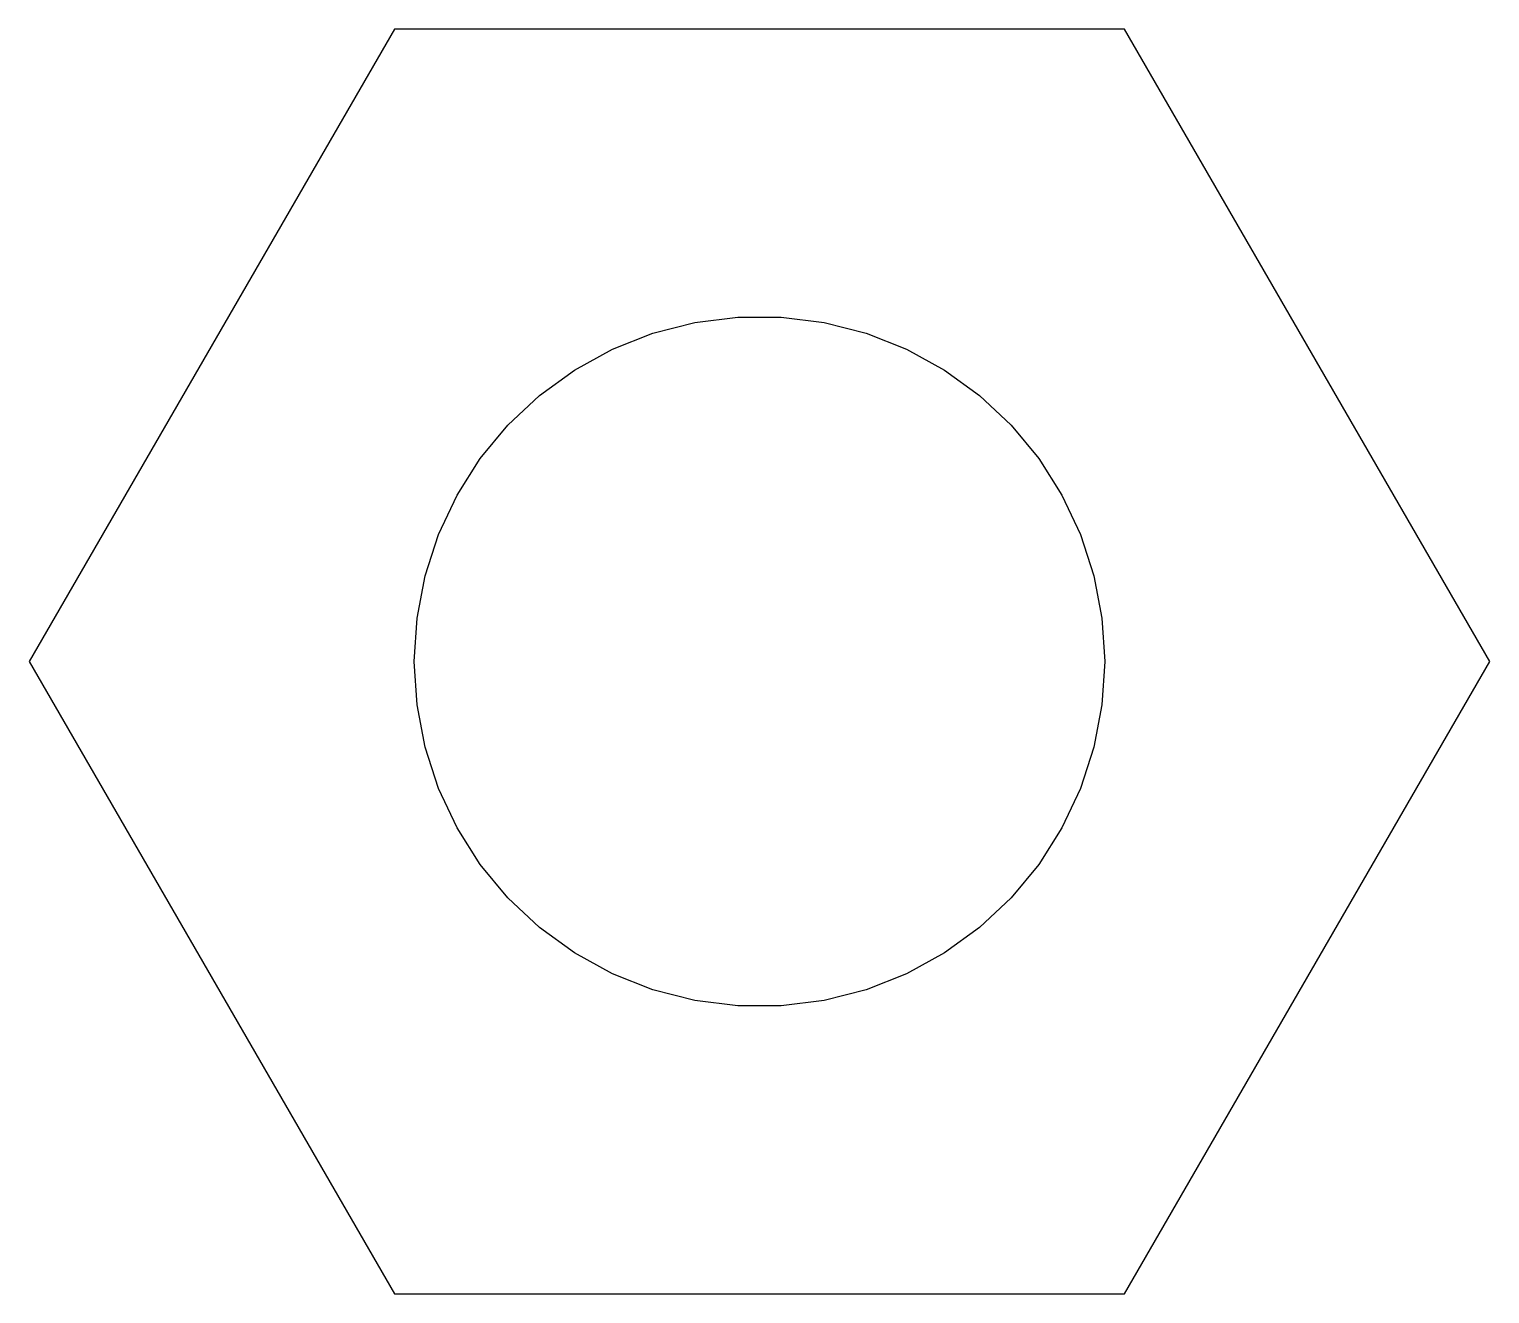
# Model space of a CAD drawing. Header units: metres. Extents: x -3.17 to 3.17, y 10 to 15.5.
import ezdxf

# ---------------------------------------------------------------- set-up
doc = ezdxf.new("R2010")
doc.units = ezdxf.units.M

msp = doc.modelspace()

# ---------------------------------------------------------------- linework, layer by layer
for p, q in [((-1.5868, 15.4983), (-3.1735, 12.75)), ((1.5868, 15.4983), (-1.5868, 15.4983)), ((3.1735, 12.75), (1.5868, 15.4983)), ((-0.4635, 14.1766), (-0.2811, 14.2234)), ((-0.2811, 14.2234), (-0.0942, 14.247)), ((-0.0942, 14.247), (0.0942, 14.247)), ((0.0942, 14.247), (0.2811, 14.2234)), ((0.2811, 14.2234), (0.4635, 14.1766)), ((-0.6387, 14.1072), (-0.4635, 14.1766)), ((0.4635, 14.1766), (0.6387, 14.1072)), ((-0.8037, 14.0165), (-0.6387, 14.1072)), ((0.6387, 14.1072), (0.8037, 14.0165)), ((-0.9561, 13.9058), (-0.8037, 14.0165)), ((0.8037, 14.0165), (0.9561, 13.9058)), ((-1.0934, 13.7768), (-0.9561, 13.9058)), ((0.9561, 13.9058), (1.0934, 13.7768)), ((-1.2135, 13.6317), (-1.0934, 13.7768)), ((1.0934, 13.7768), (1.2135, 13.6317)), ((-1.3144, 13.4726), (-1.2135, 13.6317)), ((1.2135, 13.6317), (1.3144, 13.4726)), ((-1.3946, 13.3022), (-1.3144, 13.4726)), ((1.3144, 13.4726), (1.3946, 13.3022)), ((-1.4529, 13.123), (-1.3946, 13.3022)), ((1.3946, 13.3022), (1.4529, 13.123)), ((-1.4882, 12.938), (-1.4529, 13.123)), ((1.4529, 13.123), (1.4882, 12.938)), ((-1.5, 12.75), (-1.4882, 12.938)), ((1.4882, 12.938), (1.5, 12.75)), ((-3.1735, 12.75), (-1.5868, 10.0017)), ((-1.4882, 12.562), (-1.5, 12.75)), ((1.5, 12.75), (1.4882, 12.562)), ((1.5868, 10.0017), (3.1735, 12.75)), ((-1.4529, 12.377), (-1.4882, 12.562)), ((1.4882, 12.562), (1.4529, 12.377)), ((-1.3946, 12.1978), (-1.4529, 12.377)), ((1.4529, 12.377), (1.3946, 12.1978)), ((-1.3144, 12.0274), (-1.3946, 12.1978)), ((1.3946, 12.1978), (1.3144, 12.0274)), ((-1.2135, 11.8683), (-1.3144, 12.0274)), ((1.3144, 12.0274), (1.2135, 11.8683)), ((-1.0934, 11.7232), (-1.2135, 11.8683)), ((1.2135, 11.8683), (1.0934, 11.7232)), ((-0.9561, 11.5942), (-1.0934, 11.7232)), ((1.0934, 11.7232), (0.9561, 11.5942)), ((-0.8037, 11.4835), (-0.9561, 11.5942)), ((0.9561, 11.5942), (0.8037, 11.4835)), ((-0.6387, 11.3928), (-0.8037, 11.4835)), ((0.8037, 11.4835), (0.6387, 11.3928)), ((-0.4635, 11.3234), (-0.6387, 11.3928)), ((0.6387, 11.3928), (0.4635, 11.3234)), ((-0.2811, 11.2766), (-0.4635, 11.3234)), ((0.4635, 11.3234), (0.2811, 11.2766)), ((-0.0942, 11.253), (-0.2811, 11.2766)), ((0.0942, 11.253), (-0.0942, 11.253)), ((0.2811, 11.2766), (0.0942, 11.253)), ((-1.5868, 10.0017), (1.5868, 10.0017))]:
    msp.add_line(p, q)

doc.saveas('drawing.dxf')
